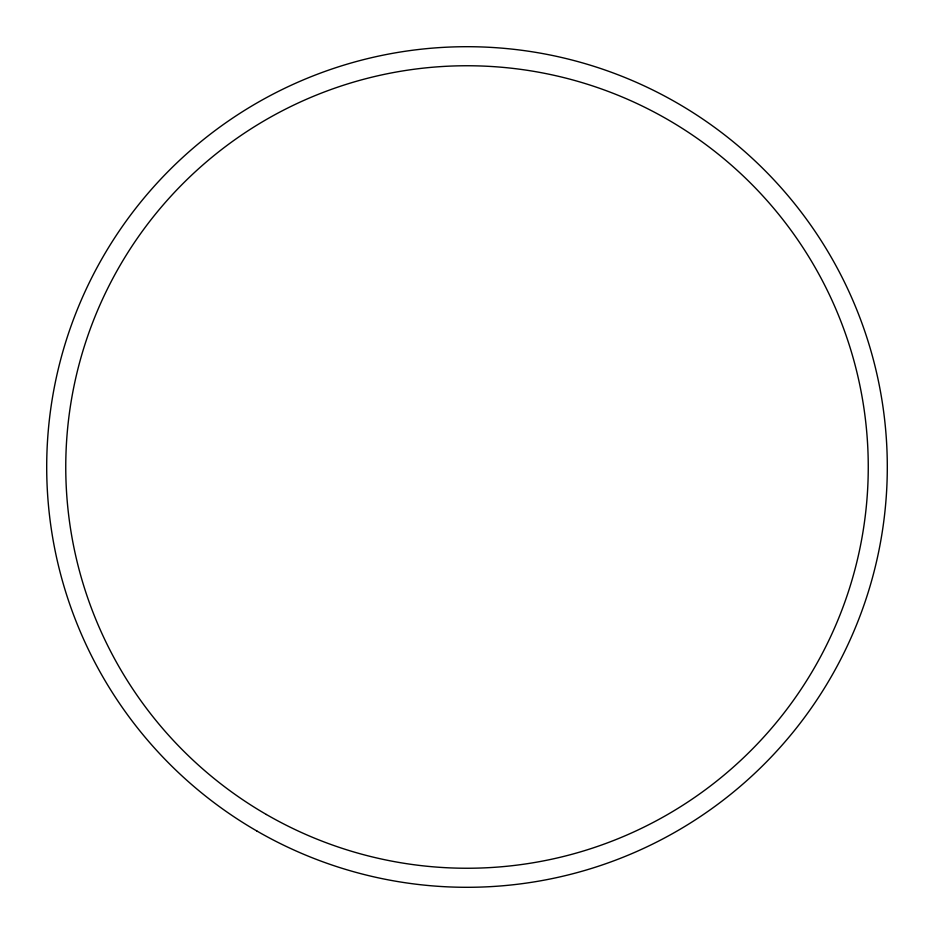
<?xml version="1.0" encoding="UTF-8"?>
<svg xmlns="http://www.w3.org/2000/svg" width="934" height="934" viewBox="0 0 934 934"><rect width="100%" height="100%" fill="white"/><g stroke="black" fill="none" stroke-linecap="round" stroke-linejoin="round"><path stroke-width="1.4" d="M256.85 830.991A420.3 420.3 0 0 0 887.3 467A420.3 420.3 0 0 0 256.85 103.009A420.3 420.3 0 0 0 256.85 830.991M266.377 814.495A401.258 401.258 0 0 0 868.258 467A401.258 401.258 0 0 0 266.377 119.505A401.258 401.258 0 0 0 266.377 814.495"/></g></svg>
